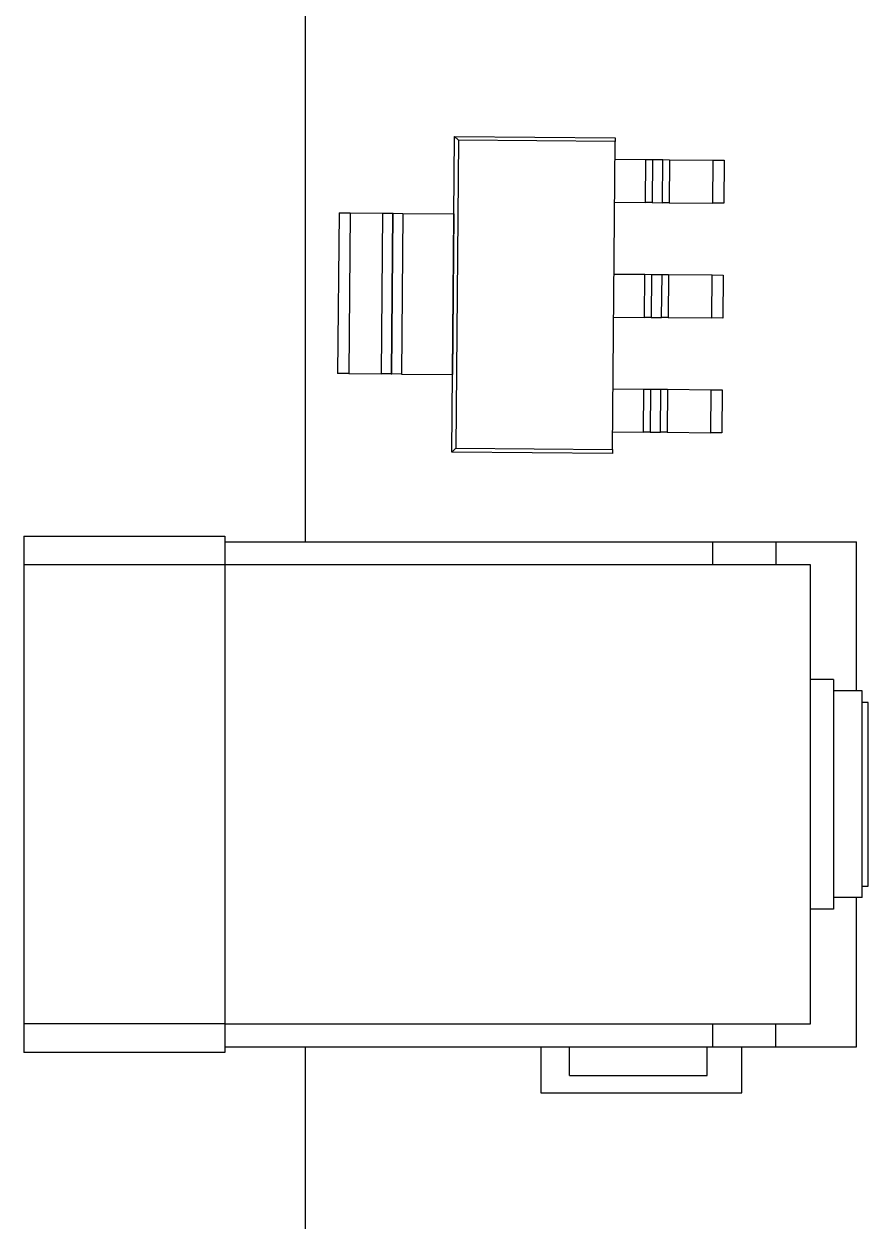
# Model space of a CAD drawing. Header units: millimetres. Extents: x -2889 to 8174, y 2447 to 8478.
# Drawn here: x 2744.002 to 2745.472, y 3450.772 to 3452.858 of the extents above; entities that cross this region are included whole.
import ezdxf

# ---------------------------------------------------------------- set-up
doc = ezdxf.new("R2010")
doc.units = ezdxf.units.MM

msp = doc.modelspace()

# ---------------------------------------------------------------- linework, layer by layer
at = {"color": 7, "linetype": 'Continuous', "lineweight": 25}
for p, q in [((2744.4919, 3453.8416), (2744.4919, 3451.9556)), ((2744.7469, 3452.112), (2744.7517, 3452.662)), ((2744.7585, 3452.6551), (2744.7517, 3452.662)), ((2744.7517, 3452.662), (2745.0317, 3452.6596)), ((2744.7585, 3452.6551), (2744.7538, 3452.1188)), ((2745.0317, 3452.6528), (2744.7585, 3452.6551)), ((2745.027, 3452.1164), (2745.0317, 3452.6528)), ((2745.0317, 3452.6596), (2745.0317, 3452.6528)), ((2745.0314, 3452.6221), (2745.0851, 3452.6216)), ((2745.0844, 3452.5466), (2745.0851, 3452.6216)), ((2745.0851, 3452.6216), (2745.0966, 3452.6215)), ((2745.0966, 3452.6215), (2745.0959, 3452.5465)), ((2745.0966, 3452.6215), (2745.1148, 3452.6214)), ((2745.1141, 3452.5464), (2745.1148, 3452.6214)), ((2745.1148, 3452.6214), (2745.1263, 3452.6213)), ((2745.1263, 3452.6213), (2745.1256, 3452.5463)), ((2745.1263, 3452.6213), (2745.202, 3452.6206)), ((2745.2014, 3452.5456), (2745.202, 3452.6206)), ((2745.202, 3452.6206), (2745.2214, 3452.6204)), ((2745.2214, 3452.6204), (2745.2207, 3452.5454)), ((2745.0308, 3452.5471), (2745.0844, 3452.5466)), ((2745.0959, 3452.5465), (2745.0844, 3452.5466)), ((2745.0959, 3452.5465), (2745.1141, 3452.5464)), ((2745.1256, 3452.5463), (2745.1141, 3452.5464)), ((2745.1256, 3452.5463), (2745.2014, 3452.5456)), ((2744.5506, 3452.5288), (2744.5481, 3452.2488)), ((2744.5506, 3452.5288), (2744.5699, 3452.5286)), ((2744.5699, 3452.5286), (2744.5675, 3452.2486)), ((2744.5699, 3452.5286), (2744.627, 3452.5281)), ((2744.6246, 3452.2481), (2744.627, 3452.5281)), ((2744.627, 3452.5281), (2744.644, 3452.528)), ((2744.644, 3452.528), (2744.6415, 3452.248)), ((2744.6423, 3452.248), (2744.6447, 3452.528)), ((2744.644, 3452.528), (2744.6447, 3452.528)), ((2744.6447, 3452.528), (2744.6617, 3452.5278)), ((2744.6617, 3452.5278), (2744.6592, 3452.2478)), ((2744.6617, 3452.5278), (2744.7506, 3452.527)), ((2744.7506, 3452.527), (2744.7481, 3452.247)), ((2745.2207, 3452.5454), (2745.2014, 3452.5456)), ((2745.0297, 3452.4221), (2745.0834, 3452.4216)), ((2745.0827, 3452.3466), (2745.0834, 3452.4216)), ((2745.0834, 3452.4216), (2745.0948, 3452.4215)), ((2745.0948, 3452.4215), (2745.0942, 3452.3465)), ((2745.0948, 3452.4215), (2745.1131, 3452.4214)), ((2745.1124, 3452.3464), (2745.1131, 3452.4214)), ((2745.1131, 3452.4214), (2745.1245, 3452.4213)), ((2745.1245, 3452.4213), (2745.1239, 3452.3463)), ((2745.1245, 3452.4213), (2745.2003, 3452.4206)), ((2745.1996, 3452.3456), (2745.2003, 3452.4206)), ((2745.2003, 3452.4206), (2745.2197, 3452.4204)), ((2745.2197, 3452.4204), (2745.219, 3452.3454)), ((2745.029, 3452.3471), (2745.0827, 3452.3466)), ((2745.0942, 3452.3465), (2745.0827, 3452.3466)), ((2745.0942, 3452.3465), (2745.1124, 3452.3464)), ((2745.1239, 3452.3463), (2745.1124, 3452.3464)), ((2745.1239, 3452.3463), (2745.1996, 3452.3456)), ((2745.219, 3452.3454), (2745.1996, 3452.3456)), ((2744.5675, 3452.2486), (2744.5481, 3452.2488)), ((2744.5675, 3452.2486), (2744.6246, 3452.2481)), ((2744.6415, 3452.248), (2744.6246, 3452.2481)), ((2744.6415, 3452.248), (2744.6423, 3452.248)), ((2744.6592, 3452.2478), (2744.6423, 3452.248)), ((2744.6592, 3452.2478), (2744.7481, 3452.247)), ((2745.0279, 3452.2221), (2745.0816, 3452.2216)), ((2745.081, 3452.1466), (2745.0816, 3452.2216)), ((2745.0816, 3452.2216), (2745.0931, 3452.2215)), ((2745.0931, 3452.2215), (2745.0924, 3452.1465)), ((2745.0931, 3452.2215), (2745.1113, 3452.2214)), ((2745.1107, 3452.1464), (2745.1113, 3452.2214)), ((2745.1113, 3452.2214), (2745.1228, 3452.2213)), ((2745.1228, 3452.2213), (2745.1221, 3452.1463)), ((2745.1228, 3452.2213), (2745.1985, 3452.2206)), ((2745.1979, 3452.1456), (2745.1985, 3452.2206)), ((2745.1985, 3452.2206), (2745.2179, 3452.2204)), ((2745.2179, 3452.2204), (2745.2173, 3452.1454)), ((2745.0273, 3452.1471), (2745.081, 3452.1466)), ((2745.0924, 3452.1465), (2745.081, 3452.1466)), ((2745.0924, 3452.1465), (2745.1107, 3452.1464)), ((2745.1221, 3452.1463), (2745.1107, 3452.1464)), ((2745.1221, 3452.1463), (2745.1979, 3452.1456)), ((2745.2173, 3452.1454), (2745.1979, 3452.1456)), ((2744.7538, 3452.1188), (2744.7469, 3452.112)), ((2745.0269, 3452.1096), (2744.7469, 3452.112)), ((2744.7538, 3452.1188), (2745.027, 3452.1164)), ((2745.027, 3452.1164), (2745.0269, 3452.1096)), ((2744.0019, 3451.9656), (2744.3519, 3451.9656)), ((2744.0019, 3451.9656), (2744.0019, 3451.9156)), ((2744.3519, 3451.9656), (2744.3519, 3451.9156)), ((2744.3519, 3451.9556), (2745.2019, 3451.9556)), ((2745.2019, 3451.9156), (2745.2019, 3451.9556)), ((2745.2019, 3451.9556), (2745.3111, 3451.9556)), ((2745.3111, 3451.9556), (2745.3111, 3451.9156)), ((2745.3111, 3451.9556), (2745.4519, 3451.9556)), ((2745.4519, 3451.6956), (2745.4519, 3451.9556)), ((2744.3519, 3451.9156), (2744.0019, 3451.9156)), ((2744.0019, 3451.9156), (2744.0019, 3451.1156)), ((2744.3519, 3451.9156), (2744.3519, 3451.1156)), ((2745.2019, 3451.9156), (2744.3519, 3451.9156)), ((2745.3719, 3451.9156), (2745.2019, 3451.9156)), ((2745.3719, 3451.1156), (2745.3719, 3451.9156)), ((2745.4119, 3451.7156), (2745.3719, 3451.7156)), ((2745.4119, 3451.7156), (2745.4119, 3451.3156)), ((2745.4619, 3451.6956), (2745.4119, 3451.6956)), ((2745.4619, 3451.3356), (2745.4619, 3451.6956)), ((2745.4719, 3451.6756), (2745.4619, 3451.6756)), ((2745.4719, 3451.3556), (2745.4719, 3451.6756)), ((2745.4619, 3451.3556), (2745.4719, 3451.3556)), ((2745.4119, 3451.3156), (2745.3719, 3451.3156)), ((2745.4619, 3451.3356), (2745.4119, 3451.3356)), ((2745.4519, 3451.0756), (2745.4519, 3451.3356)), ((2744.3519, 3451.1156), (2744.0019, 3451.1156)), ((2744.0019, 3451.1156), (2744.0019, 3451.0656)), ((2744.3519, 3451.1156), (2744.3519, 3451.0656)), ((2744.3519, 3451.1156), (2745.2019, 3451.1156)), ((2745.2019, 3451.1156), (2745.3719, 3451.1156)), ((2745.2019, 3451.0756), (2745.2019, 3451.1156)), ((2745.3111, 3451.0756), (2745.3111, 3451.1156)), ((2744.3519, 3451.0656), (2744.0019, 3451.0656)), ((2744.3519, 3451.0756), (2745.2019, 3451.0756)), ((2744.4919, 3451.0756), (2744.4919, 3450.3756)), ((2744.9019, 3451.0756), (2744.9019, 3450.9956)), ((2744.9519, 3451.0256), (2744.9519, 3451.0756)), ((2745.1919, 3451.0256), (2745.1919, 3451.0756)), ((2745.2019, 3451.0756), (2745.3111, 3451.0756)), ((2745.2519, 3450.9956), (2745.2519, 3451.0756)), ((2745.3111, 3451.0756), (2745.4519, 3451.0756)), ((2744.9519, 3451.0256), (2745.1919, 3451.0256)), ((2744.9019, 3450.9956), (2745.2519, 3450.9956))]:
    msp.add_line(p, q, dxfattribs=at)

doc.saveas('drawing.dxf')
